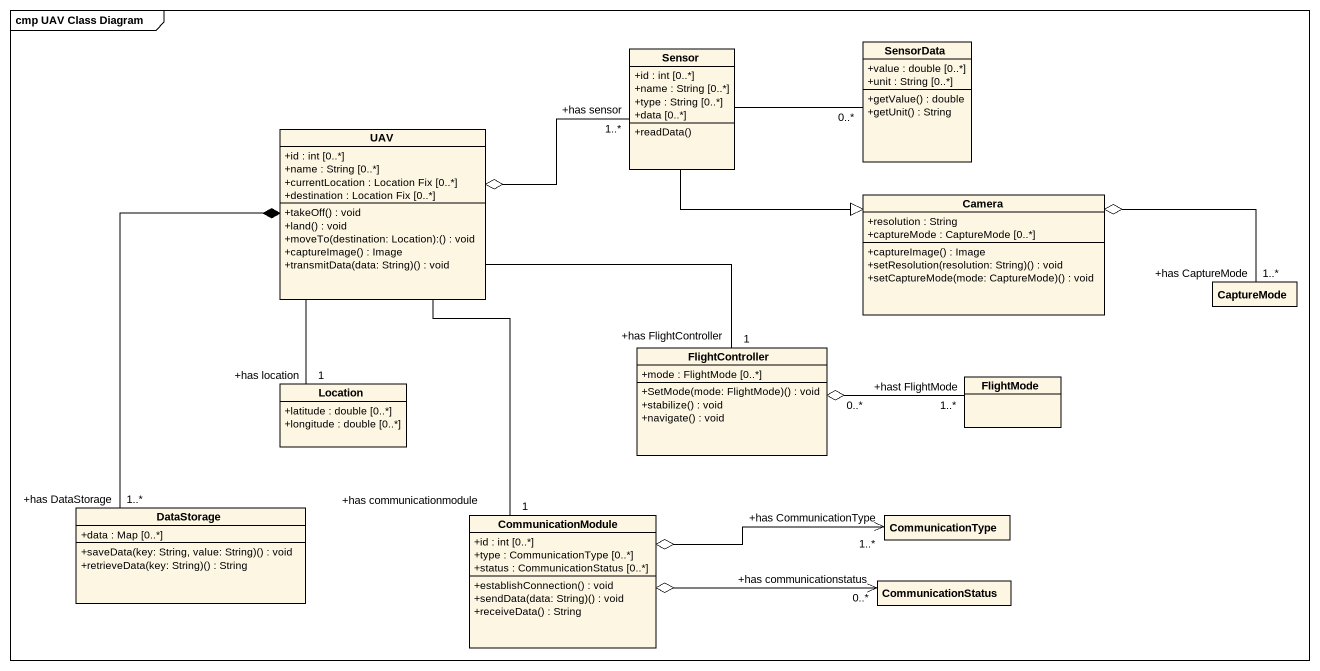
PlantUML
@startuml
mainframe cmp UAV Class Diagram
hide circle
hide empty members
skinparam classAttributeIconSize 0
class Sensor {
  +id : int [0..*]
  +name : String [0..*]
  +type : String [0..*]
  +data [0..*]
  +readData()
}
class SensorData {
  +value : double [0..*]
  +unit : String [0..*]
  +getValue() : double
  +getUnit() : String
}
class UAV {
  +id : int [0..*]
  +name : String [0..*]
  +currentLocation : Location Fix [0..*]
  +destination : Location Fix [0..*]
  +takeOff() : void
  +land() : void
  +moveTo(destination: Location):() : void
  +captureImage() : Image
  +transmitData(data: String)() : void
}
class Camera {
  +resolution : String
  +captureMode : CaptureMode [0..*]
  +captureImage() : Image
  +setResolution(resolution: String)() : void
  +setCaptureMode(mode: CaptureMode)() : void
}
class CaptureMode
class FlightController {
  +mode : FlightMode [0..*]
  +SetMode(mode: FlightMode)() : void
  +stabilize() : void
  +navigate() : void
}
class Location {
  +latitude : double [0..*]
  +longitude : double [0..*]
}
class FlightMode
class DataStorage {
  +data : Map [0..*]
  +saveData(key: String, value: String)() : void
  +retrieveData(key: String)() : String
}
class CommunicationModule {
  +id : int [0..*]
  +type : CommunicationType [0..*]
  +status : CommunicationStatus [0..*]
  +establishConnection() : void
  +sendData(data: String)() : void
  +receiveData() : String
}
class CommunicationType
class CommunicationStatus
Sensor -right- "0..*" SensorData
Sensor -right-|> Camera
UAV o-right- "+has sensor\n1..*" Sensor
UAV -right- "+has FlightController\n1" FlightController
UAV -- "+has location\n1" Location
UAV *-- "+has DataStorage\n1..*" DataStorage
UAV -- "+has communicationmodule\n1" CommunicationModule
Camera o-right- "+has CaptureMode\n1..*" CaptureMode
FlightController "0..*" o-right- "+hast FlightMode\n1..*" FlightMode
CommunicationModule o-right-> "+has CommunicationType\n1..*" CommunicationType
CommunicationModule o-right-> "+has communicationstatus\n0..*" CommunicationStatus
@enduml
